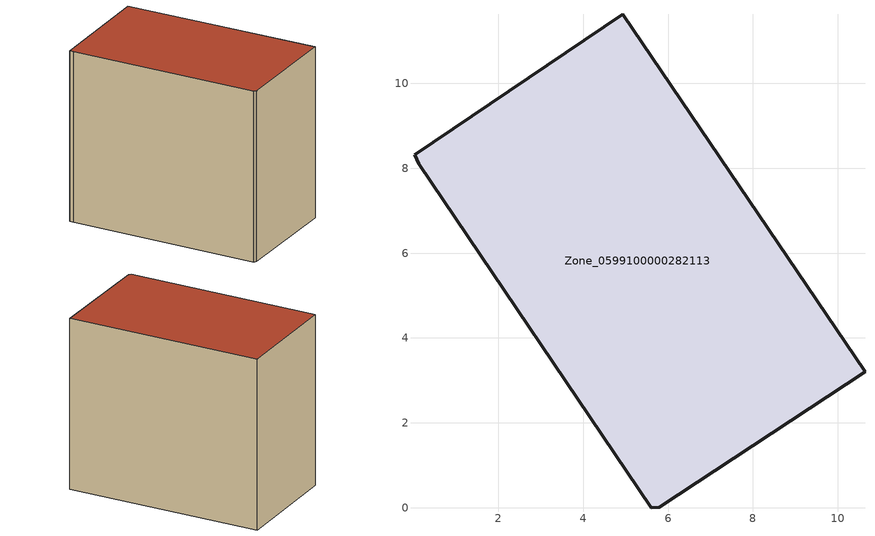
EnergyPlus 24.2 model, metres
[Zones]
Zone_0599100000282113
 floor ground (C_G): 0.13,8.11 0.02,8.32 4.93,11.63 10.64,3.21 5.79,0.01 5.6,0 z0
 wall outside (C_F): 5.79,0.01 10.64,3.21 4.93,11.63 0.02,8.32 0.13,8.11 5.6,0 5.79,0.01 z0:8.96
 roof outside (C_R): 0.02,8.32 0.13,8.11 5.6,0 5.79,0.01 10.64,3.21 4.93,11.63 z8.96
[BUILDING]
Pand.0599100000282113: North Axis=0; Terrain=City; Loads Convergence Tolerance Value=0.04; Temperature Convergence Tolerance Value=0.4; Solar Distribution=FullExterior; Maximum Number of Warmup Days=25; Minimum Number of Warmup Days=1
[Site:Location]
Rotterdam.The.Hague.AP_ZH_NLD Design_Conditions: Latitude=51.96; Longitude=4.45; Time Zone=1; Elevation=-4.5
[SITE:GROUNDTEMPERATURE:BUILDINGSURFACE]
18, 18, 18, 18, 18, 18, 18, 18, 18, 18, 18, 18
[MATERIAL] Thermal Absorptance=0.9; Solar Absorptance=0.7; Visible Absorptance=0.7
Name | Roughness | Thickness | Conductivity | Density | Specific Heat
G.TC.1946-1964 | MediumSmooth | 0.15 | 1 | 540 | 1210
F.TC.1946-1964 | Rough | 0.3 | 0.857143 | 1920 | 840
R.TC.1946-1964 | MediumRough | 0.2 | 0.235294 | 1500 | 1000
[CONSTRUCTION]
C_G: G.TC.1946-1964
C_F: F.TC.1946-1964
C_R: R.TC.1946-1964
[ZONE]
Zone_0599100000282113: Type=1; Multiplier=1; Ceiling Height=Autocalculate; Volume=Autocalculate; Floor Area=autocalculate; Part of Total Floor Area=Yes
[ZONEINFILTRATION:DESIGNFLOWRATE]
Infil_Zone_0599100000282113: Zone or ZoneList or Space or SpaceList=Zone_0599100000282113; Schedule=AlwaysOn; Design Flow Rate Calculation Method=Flow/Area; Flow Rate per Floor Area=0.003; Constant Term Coefficient=1; Temperature Term Coefficient=0; Velocity Term Coefficient=0; Velocity Squared Term Coefficient=0
[HVACTEMPLATE:ZONE:IDEALLOADSAIRSYSTEM]
Zone_0599100000282113: Maximum Heating Supply Air Temperature=50; Minimum Cooling Supply Air Temperature=13; Maximum Heating Supply Air Humidity Ratio=0.0156; Minimum Cooling Supply Air Humidity Ratio=0.0077; Heating Limit=NoLimit; Cooling Limit=NoLimit; Dehumidification Control Type=ConstantSensibleHeatRatio; Cooling Sensible Heat Ratio=0.7; Dehumidification Setpoint=60; Humidification Control Type=None; Humidification Setpoint=30; Outdoor Air Method=None; Outdoor Air Flow Rate per Person=0.00944; Outdoor Air Flow Rate per Zone Floor Area=0; Outdoor Air Flow Rate per Zone=0; Demand Controlled Ventilation Type=None; Outdoor Air Economizer Type=NoEconomizer; Heat Recovery Type=None; Sensible Heat Recovery Effectiveness=0.7; Latent Heat Recovery Effectiveness=0.65
[ZONECONTROL:THERMOSTAT]
ThermostatControl_Zone_0599100000282113: Zone or ZoneList=Zone_0599100000282113; Control Type Schedule=DualSetpointControlType; Control 1=Thermostat_Zone_0599100000282113; Temperature Difference Between Cutout And Setpoint=0
[THERMOSTATSETPOINT:DUALSETPOINT]
Thermostat_Zone_0599100000282113: Heating Setpoint Temperature Schedule=HeatingSetpoint_Zone_0599100000282113; Cooling Setpoint Temperature Schedule=CoolingSetpoint_Zone_0599100000282113
[SCHEDULE:COMPACT]
HeatingSetpoint_Zone_0599100000282113: Through: 12/31, For: AllDays, Until: 24:00, 21
CoolingSetpoint_Zone_0599100000282113: Through: 12/31, For: AllDays, Until: 24:00, 24
DualSetpointControlType: Through: 12/31, For: AllDays, Until: 24:00, 4
AlwaysOn: Through: 12/31, For: AllDays, Until: 24:00, 1
